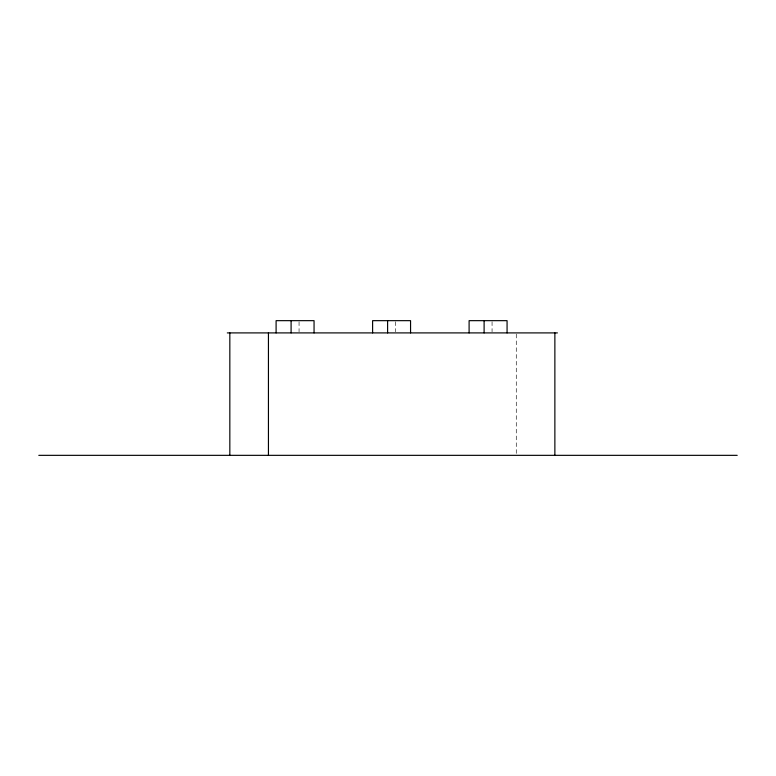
<?xml version="1.0" encoding="UTF-8"?>
<svg xmlns="http://www.w3.org/2000/svg" width="776" height="776" viewBox="0 0 776 776"><rect width="100%" height="100%" fill="white"/><g stroke="black" fill="none" stroke-linecap="round" stroke-linejoin="round"><path stroke-width="0.58" stroke-dasharray="3.88 2.91" d="M516.273 334.116L516.273 454.125M492.062 321.778L492.062 331.798M395.566 321.778L395.566 331.798M299.061 321.778L299.061 331.798"/><path stroke-width="1.16" d="M227.29 332.904L557.41 332.904M38.8 455.337L737.2 455.337M554.869 332.904L554.869 455.337M507.067 332.904L507.067 320.663L469.102 320.663L469.102 332.904M484.108 320.663L484.108 332.904M410.562 332.904L410.562 320.663L372.606 320.663L372.606 332.904M387.602 320.663L387.602 332.904M314.057 332.904L314.057 320.663L276.101 320.663L276.101 332.904M291.097 320.663L291.097 332.904M268.438 332.904L268.438 455.337M229.832 332.904L229.832 455.337"/></g></svg>
